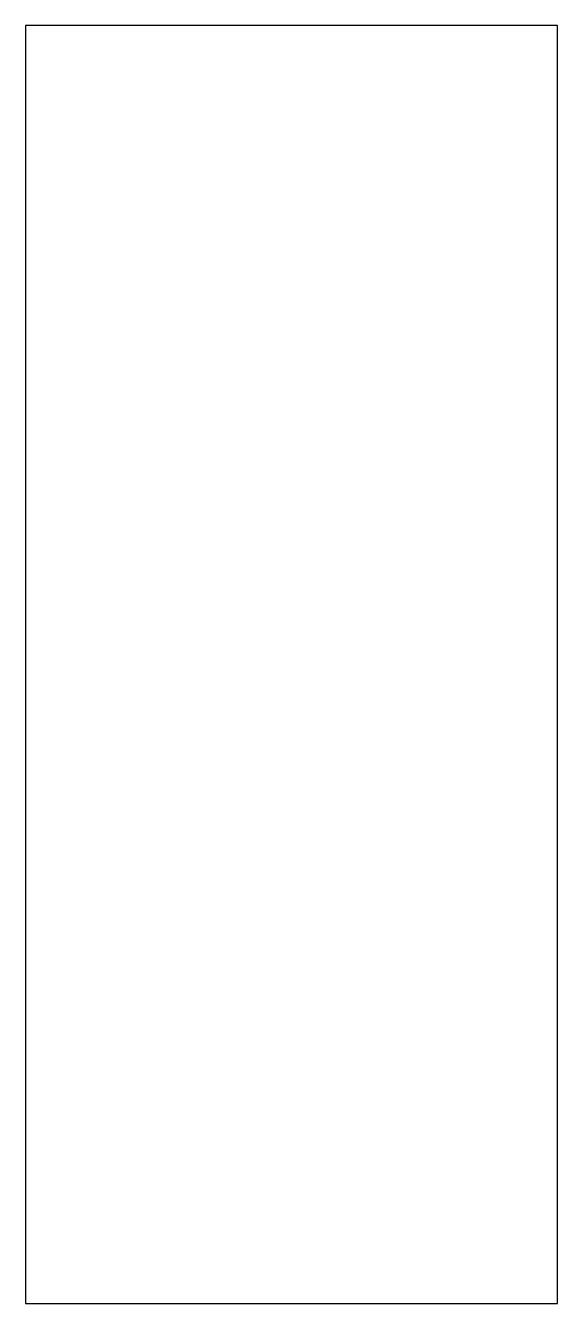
# Model space of a CAD drawing. Header units: millimetres. Extents: x -461 to 1315, y -154 to 152.
# Drawn here: x -205.23 to -202.73, y -96.93 to -90.93 of the extents above; entities that cross this region are included whole.
import ezdxf

# ---------------------------------------------------------------- set-up
doc = ezdxf.new("R2010")
doc.units = ezdxf.units.MM
doc.layers.add('C-TRAL', color=212, linetype='Continuous')

msp = doc.modelspace()

# ---------------------------------------------------------------- linework, layer by layer
at = {"layer": 'C-TRAL'}
for p, q in [((-202.7343, -90.9261, 0.0228), (-205.2343, -90.9261, 0.0228)), ((-205.2343, -90.9261, 0.0228), (-205.2343, -96.9261, 0.0228)), ((-202.7343, -90.9261, 0.0228), (-205.2343, -90.9261, 0.0228)), ((-205.2343, -90.9261, 0.0228), (-205.2343, -96.9261, 0.0228)), ((-202.7343, -96.9261, 0.0228), (-202.7343, -90.9261, 0.0228)), ((-202.7343, -96.9261, 0.0228), (-202.7343, -90.9261, 0.0228)), ((-205.2343, -96.9261, 0.0228), (-202.7343, -96.9261, 0.0228)), ((-205.2343, -96.9261, 0.0228), (-202.7343, -96.9261, 0.0228))]:
    msp.add_line(p, q, dxfattribs=at)

doc.saveas('drawing.dxf')
